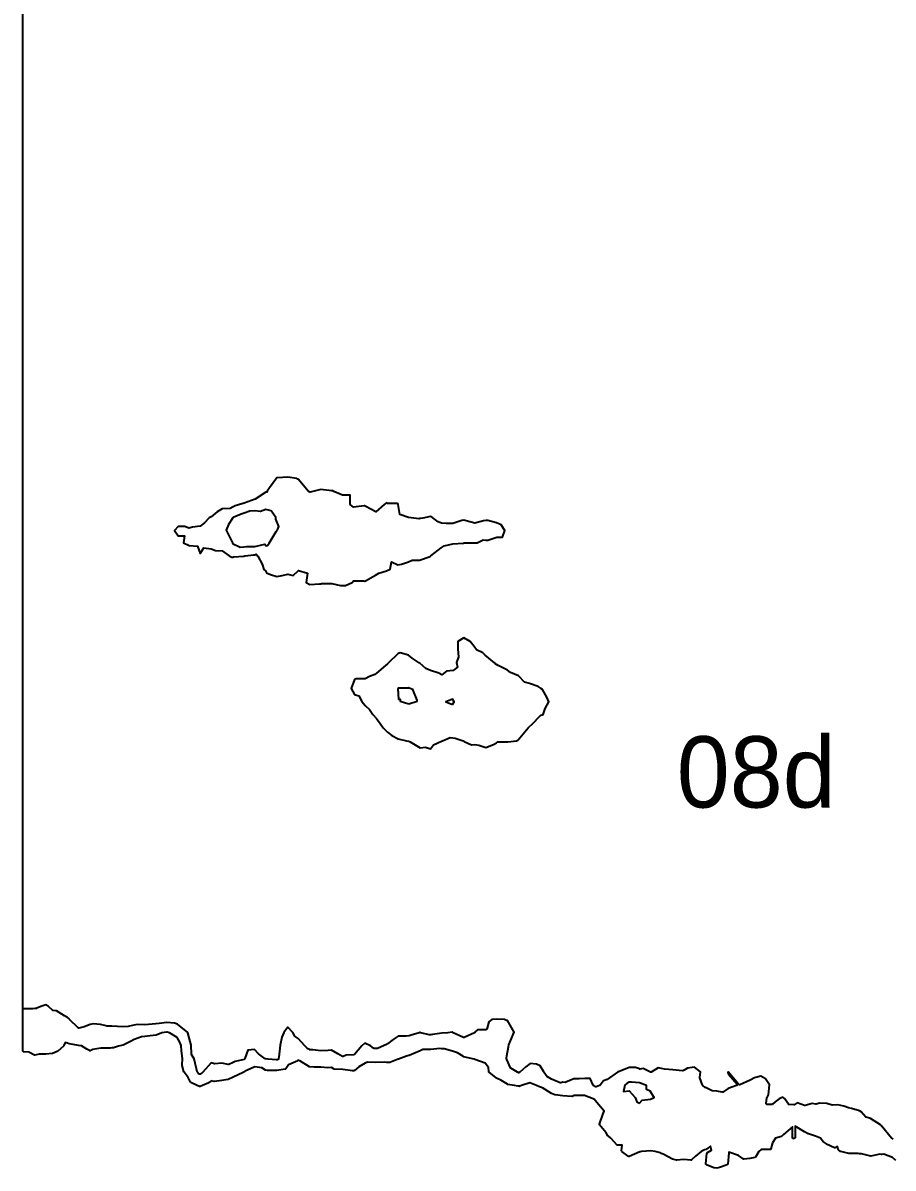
# Model space of a CAD drawing. Header units: millimetres. Extents: x 0 to 500, y 0 to 700.
# Drawn here: x 125 to 198.3, y 432.3 to 528.7 of the extents above; entities that cross this region are included whole.
import ezdxf
from ezdxf.enums import TextEntityAlignment as Align

# ---------------------------------------------------------------- set-up
doc = ezdxf.new("R2010")
doc.units = ezdxf.units.MM
doc.layers.add('CORTE', color=1, linetype='Continuous')
doc.layers.add('GRABADO', color=5, linetype='Continuous')

msp = doc.modelspace()

# ---------------------------------------------------------------- linework, layer by layer
at = {"layer": 'CORTE'}
msp.add_lwpolyline([(198.5, 432.928), (198.217, 433.182), (197.502, 433.451), (197.338, 433.431), (197.331, 433.431), (197.323, 433.431), (197.32, 433.432), (197.316, 433.432), (197.165, 433.468), (196.418, 433.289), (196.409, 433.288), (196.399, 433.288), (196.391, 433.289), (195.632, 433.471), (195.469, 433.486), (195.463, 433.487), (195.344, 433.52), (194.55, 433.52), (194.545, 433.521), (194.539, 433.521), (193.87, 433.672), (193.864, 433.673), (193.857, 433.676), (193.851, 433.679), (193.843, 433.684), (193.839, 433.687), (193.687, 433.824), (193.683, 433.827), (193.678, 433.834), (193.672, 433.842), (193.669, 433.849), (193.667, 433.854), (193.584, 434.104), (193.401, 433.995), (193.394, 433.991), (193.382, 433.987), (193.373, 433.985), (193.365, 433.984), (193.361, 433.984), (193.353, 433.985), (193.344, 433.987), (193.339, 433.988), (193.334, 433.99), (192.664, 434.312), (192.662, 434.313), (192.658, 434.315), (192.405, 434.498), (192.401, 434.501), (192.397, 434.505), (192.394, 434.508), (192.155, 434.794), (191.746, 434.973), (191.143, 435.17), (191.138, 435.172), (190.814, 435.327), (190.811, 435.329), (190.022, 435.802), (190.022, 434.855), (190.022, 434.85), (190.021, 434.84), (190.018, 434.832), (190.016, 434.826), (190.013, 434.82), (190.009, 434.813), (190.003, 434.806), (189.999, 434.802), (189.995, 434.798), (189.962, 434.774), (189.958, 434.771), (189.953, 434.768), (189.945, 434.765), (189.94, 434.763), (189.934, 434.762), (189.925, 434.761), (189.915, 434.761), (189.904, 434.762), (189.894, 434.765), (189.842, 434.789), (189.838, 434.791), (189.832, 434.794), (189.827, 434.798), (189.822, 434.802), (189.814, 434.81), (189.808, 434.821), (189.804, 434.828), (189.802, 434.836), (189.801, 434.841), (189.799, 434.849), (189.799, 434.855), (189.799, 435.752), (189.045, 435.118), (188.909, 434.971), (188.905, 434.967), (188.898, 434.962), (188.891, 434.957), (188.886, 434.955), (188.882, 434.953), (188.383, 434.793), (188.137, 434.399), (187.996, 433.894), (187.994, 433.889), (187.991, 433.882), (187.987, 433.875), (187.983, 433.869), (187.978, 433.864), (187.973, 433.859), (187.967, 433.854), (187.962, 433.851), (187.953, 433.846), (187.945, 433.844), (187.938, 433.842), (187.931, 433.841), (187.927, 433.841), (187.167, 433.841), (186.983, 433.694), (186.683, 433.214), (186.681, 433.211), (186.676, 433.205), (186.668, 433.198), (186.663, 433.194), (186.658, 433.191), (186.651, 433.188), (186.644, 433.185), (186.638, 433.183), (186.229, 433.101), (186.226, 433.101), (185.7, 433.048), (185.688, 433.048), (185.675, 433.051), (185.666, 433.054), (185.661, 433.057), (185.656, 433.06), (185.254, 433.336), (184.445, 433.613), (184.436, 433.569), (184.349, 432.624), (184.348, 432.618), (184.346, 432.61), (184.344, 432.605), (184.341, 432.599), (184.336, 432.589), (184.327, 432.579), (184.319, 432.573), (184.314, 432.569), (184.308, 432.566), (184.304, 432.564), (183.658, 432.323), (183.653, 432.322), (183.649, 432.321), (183.446, 432.284), (183.44, 432.283), (183.434, 432.283), (183.21, 432.292), (183.203, 432.292), (183.196, 432.294), (183.189, 432.296), (183.184, 432.298), (182.566, 432.564), (182.562, 432.566), (182.555, 432.57), (182.547, 432.576), (182.542, 432.582), (182.538, 432.586), (182.534, 432.591), (182.53, 432.597), (182.526, 432.606), (182.525, 432.611), (182.523, 432.617), (182.522, 432.626), (182.521, 432.633), (182.522, 432.638), (182.606, 433.547), (182.607, 433.554), (182.609, 433.56), (182.611, 433.566), (182.615, 433.575), (182.618, 433.581), (182.622, 433.586), (182.628, 433.593), (182.634, 433.597), (182.639, 433.601), (182.645, 433.604), (182.992, 433.783), (182.895, 434.132), (182.554, 433.872), (182.549, 433.868), (182.54, 433.863), (182.533, 433.86), (182.528, 433.859), (182.403, 433.832), (182.121, 433.682), (181.633, 433.291), (181.31, 432.967), (181.306, 432.964), (181.301, 432.96), (181.295, 432.956), (181.286, 432.952), (181.274, 432.948), (181.263, 432.947), (181.255, 432.947), (180.656, 433.007), (180.058, 432.947), (180.049, 432.947), (180.039, 432.948), (179.71, 433.036), (179.703, 433.038), (179.696, 433.042), (178.984, 433.421), (178.772, 433.516), (178.768, 433.518), (178.686, 433.568), (178.254, 433.671), (177.874, 433.747), (177.096, 433.67), (176.97, 433.655), (176.963, 433.654), (176.959, 433.655), (176.051, 433.265), (176.046, 433.264), (176.042, 433.262), (176.034, 433.261), (176.027, 433.26), (176.017, 433.26), (176.01, 433.262), (176.005, 433.263), (175.998, 433.265), (175.991, 433.268), (175.985, 433.272), (175.981, 433.274), (175.447, 433.687), (175.443, 433.69), (175.439, 433.695), (175.434, 433.7), (175.429, 433.708), (175.425, 433.716), (175.423, 433.722), (175.421, 433.728), (175.42, 433.736), (175.42, 433.745), (175.42, 433.749), (175.462, 434.205), (175.091, 434.205), (175.082, 434.207), (175.077, 434.208), (175.07, 434.21), (175.062, 434.214), (175.056, 434.218), (175.049, 434.222), (175.045, 434.227), (174.498, 434.801), (174.277, 434.987), (174.273, 434.99), (174.271, 434.993), (174.266, 434.998), (174.263, 435.004), (174.11, 435.266), (173.564, 435.921), (173.561, 435.926), (173.557, 435.931), (173.554, 435.938), (173.551, 435.945), (173.55, 435.951), (173.548, 435.958), (173.548, 435.965), (173.548, 435.972), (173.548, 435.979), (173.55, 435.987), (173.552, 435.992), (173.835, 436.785), (173.835, 436.787), (173.952, 437.066), (173.186, 437.985), (173.184, 437.988), (173.133, 438.064), (173.035, 438.123), (172.305, 438.4), (171.629, 438.4), (171.411, 438.4), (171.258, 438.323), (171.254, 438.321), (171.25, 438.319), (171.239, 438.316), (171.232, 438.316), (171.229, 438.316), (171.223, 438.316), (170.463, 438.379), (170.462, 438.379), (169.815, 438.459), (169.811, 438.46), (169.804, 438.461), (169.798, 438.463), (169.514, 438.577), (169.508, 438.579), (168.746, 439.036), (168.59, 439.099), (168.502, 439.122), (168.5, 439.123), (168.496, 439.124), (168.253, 439.234), (167.685, 439.461), (166.999, 439.232), (166.835, 439.17), (166.83, 439.169), (166.825, 439.168), (166.817, 439.167), (166.808, 439.167), (166.757, 439.172), (166.755, 439.172), (166.714, 439.178), (166.714, 439.178), (166.393, 439.229), (165.82, 439.332), (165.814, 439.333), (165.809, 439.335), (165.803, 439.337), (165.797, 439.341), (165.238, 439.676), (164.874, 439.863), (164.868, 439.866), (164.862, 439.871), (164.255, 440.357), (164.251, 440.36), (164.245, 440.366), (164.241, 440.372), (164.238, 440.376), (164.235, 440.382), (164.232, 440.39), (164.23, 440.397), (164.229, 440.403), (164.228, 440.408), (164.208, 440.747), (163.935, 441.121), (163.06, 441.422), (163.053, 441.424), (163.045, 441.428), (163.041, 441.431), (163.038, 441.433), (163.026, 441.443), (162.99, 441.453), (162.108, 441.665), (162.102, 441.667), (162.096, 441.67), (162.09, 441.673), (161.607, 441.982), (161.181, 442.124), (160.472, 442.313), (160.27, 442.329), (160.267, 442.33), (160.104, 442.356), (159.357, 442.261), (159.352, 442.261), (158.69, 442.261), (158.453, 442.16), (157.923, 441.933), (157.524, 441.762), (157.518, 441.759), (157.512, 441.758), (157.295, 441.721), (156.639, 441.458), (156.638, 441.458), (156.597, 441.443), (155.894, 441.183), (155.889, 441.182), (155.884, 441.181), (155.879, 441.18), (155.874, 441.18), (155.643, 441.18), (155.638, 441.18), (155.439, 441.208), (154.721, 441.165), (154.716, 441.165), (154.008, 441.207), (153.826, 441.13), (153.286, 440.806), (152.913, 440.494), (152.909, 440.491), (152.903, 440.487), (152.896, 440.483), (152.889, 440.481), (152.883, 440.479), (152.874, 440.477), (152.758, 440.471), (152.753, 440.471), (152.748, 440.472), (151.933, 440.58), (151.235, 440.611), (151.232, 440.612), (151.223, 440.613), (151.21, 440.617), (151.2, 440.622), (150.993, 440.761), (150.681, 440.74), (150.677, 440.74), (150.084, 440.776), (149.522, 440.776), (149.153, 440.799), (149.146, 440.8), (149.141, 440.801), (149.134, 440.803), (149.125, 440.807), (149.121, 440.81), (148.312, 441.32), (148.232, 441.371), (148.163, 441.332), (148.16, 441.33), (147.358, 440.969), (147.141, 440.643), (147.137, 440.638), (147.132, 440.633), (147.127, 440.629), (147.121, 440.625), (147.114, 440.621), (147.106, 440.617), (147.098, 440.615), (147.092, 440.614), (146.39, 440.508), (146.387, 440.508), (146.384, 440.508), (145.592, 440.508), (145.589, 440.508), (145.449, 440.519), (145.443, 440.52), (145.433, 440.522), (145.429, 440.524), (145.422, 440.527), (145.416, 440.53), (145.107, 440.727), (144.539, 440.813), (143.719, 440.444), (143.647, 440.389), (143.641, 440.385), (143.632, 440.38), (143.627, 440.378), (143.622, 440.377), (143.602, 440.372), (143.547, 440.346), (142.708, 439.953), (142.275, 439.749), (142.267, 439.746), (142.26, 439.745), (141.761, 439.659), (141.76, 439.659), (141.124, 439.577), (141.119, 439.577), (141.107, 439.577), (141.099, 439.578), (140.845, 439.636), (140.675, 439.482), (140.671, 439.478), (140.664, 439.474), (140.659, 439.471), (140.13, 439.236), (140.129, 439.235), (139.924, 439.151), (139.919, 439.149), (139.911, 439.146), (139.904, 439.146), (139.897, 439.145), (139.885, 439.146), (139.873, 439.149), (139.867, 439.151), (139.685, 439.234), (139.684, 439.235), (139.152, 439.495), (139.146, 439.498), (139.139, 439.503), (139.134, 439.507), (139.129, 439.512), (139.125, 439.518), (139.122, 439.523), (138.907, 439.918), (138.574, 440.371), (138.572, 440.374), (138.568, 440.38), (138.565, 440.387), (138.564, 440.39), (138.409, 440.919), (138.408, 440.923), (138.406, 440.93), (138.406, 440.938), (138.445, 441.523), (138.36, 442.161), (138.327, 442.619), (138.211, 442.885), (137.988, 443.286), (137.333, 443.679), (137.149, 443.729), (137.119, 443.732), (137.084, 443.728), (136.708, 443.676), (136.22, 443.481), (136.214, 443.478), (136.204, 443.476), (136.2, 443.476), (135.501, 443.406), (135.281, 443.358), (135.278, 443.357), (134.989, 443.325), (134.368, 443.112), (134.056, 442.951), (133.445, 442.638), (133.442, 442.636), (133.433, 442.633), (133.426, 442.631), (133.038, 442.565), (132.626, 442.423), (132.619, 442.422), (132.497, 442.403), (132.344, 442.38), (132.338, 442.38), (131.566, 442.38), (130.902, 442.267), (130.658, 442.169), (130.654, 442.168), (130.647, 442.166), (130.638, 442.165), (130.631, 442.165), (130.624, 442.165), (130.615, 442.167), (130.608, 442.169), (130.601, 442.172), (130.596, 442.174), (130.373, 442.308), (129.943, 442.566), (129.694, 442.609), (128.914, 442.742), (128.909, 442.744), (128.757, 442.791), (128.755, 442.792), (128.55, 442.87), (128.454, 442.61), (128.452, 442.605), (128.448, 442.598), (128.445, 442.594), (128.44, 442.587), (128.435, 442.583), (127.903, 442.103), (127.899, 442.1), (127.894, 442.097), (127.889, 442.094), (127.884, 442.092), (127.482, 441.931), (127.471, 441.928), (126.931, 441.885), (126.372, 441.885), (126.018, 441.795), (126.011, 441.794), (126.004, 441.793), (125.999, 441.793), (125.992, 441.794), (125.981, 441.796), (125.974, 441.798), (125.97, 441.8), (125.487, 442.044), (125.067, 442.086), (125.063, 442.086), (125.053, 442.088), (125.044, 442.092), (125.039, 442.095), (125.034, 442.097), (125.028, 442.102), (125.023, 442.106), (125.017, 442.113), (125.012, 442.12), (125.009, 442.124), (125.006, 442.13), (125.003, 442.139), (125.001, 442.147), (125, 442.152), (125, 442.158), (125, 444.467), (125, 445.887), (125, 449.514), (125, 454.499), (125, 460.013), (125, 461.757), (125, 467.757), (125, 467.757), (125, 467.757), (125, 468.228), (125, 472.107), (125, 473.816), (125, 474.679), (125, 475.537), (125, 476.389), (125, 477.114), (125, 477.958), (125, 480.851), (125, 481.679), (125, 483.12), (125, 483.841), (125, 484.657), (125, 485.466), (125, 486.182), (125, 486.548), (125, 487.53), (125, 488.33), (125, 490.214), (125, 490.214), (125, 490.543), (125, 490.978), (125, 491.524), (125, 492.356), (125, 494.46), (125, 497.54), (125, 499.068), (125, 499.784), (125, 500.292), (125, 501.216), (125, 506.227), (125, 506.943), (125, 508.375), (125, 509.079), (125, 510.515), (125, 511.229), (125, 538.408)], dxfattribs=at)
for points in [[(143.293, 484.569), (143.594, 484.598), (143.865, 484.633), (144.52, 484.633), (145.376, 484.833), (145.487, 484.692), (145.609, 484.711), (145.748, 484.919), (146.321, 485.902), (146.388, 485.971), (146.448, 486.033), (146.562, 486.306), (146.307, 486.92), (146.296, 487.077), (145.912, 487.638), (145.46, 487.734), (145.006, 487.574), (144.527, 487.643), (144.096, 487.602), (143.627, 487.431), (143.367, 487.346), (142.708, 487.065), (142.672, 487.046), (142.304, 486.483), (142.113, 485.996), (142.351, 485.554), (142.642, 484.925), (142.718, 484.856), (143.293, 484.569)], [(157.497, 471.382), (158.212, 471.596), (158.212, 471.69), (157.834, 472.591), (157.537, 472.694), (157.491, 472.762), (157.434, 472.694), (156.613, 472.694), (156.576, 472.633), (156.641, 471.78), (156.783, 471.78), (156.783, 471.596), (157.497, 471.382)], [(161.172, 471.318), (161.311, 471.54), (161.172, 471.762), (160.616, 471.54), (161.172, 471.318)], [(176.931, 437.745), (177.137, 437.992), (177.856, 438.088), (178.148, 438.224), (177.824, 438.767), (177.518, 438.914), (177.518, 439.251), (176.935, 439.473), (176.258, 439.51), (176.04, 439.51), (175.89, 439.448), (175.676, 439.263), (175.575, 438.738), (176.054, 438.79), (176.568, 438.23), (176.691, 437.86), (176.931, 437.745)]]:
    msp.add_lwpolyline(points, close=True, dxfattribs=at)
at = {"layer": 'GRABADO'}
msp.add_lwpolyline([(198.282, 434.712), (198.222, 434.757), (198.21, 434.761), (198.204, 434.763), (198.201, 434.765), (198.196, 434.768), (198.189, 434.773), (198.184, 434.777), (198.179, 434.782), (198.176, 434.787), (198.159, 434.81), (197.284, 435.86), (197.269, 435.867), (197.265, 435.87), (197.26, 435.873), (197.255, 435.876), (197.248, 435.883), (197.243, 435.889), (197.24, 435.893), (197.237, 435.898), (197.235, 435.903), (197.229, 435.917), (196.373, 436.453), (196.013, 436.565), (196.007, 436.567), (195.997, 436.572), (195.986, 436.58), (195.981, 436.586), (195.593, 437.02), (195.449, 437.1), (194.768, 437.291), (194.53, 437.358), (194.134, 437.485), (193.619, 437.599), (193.178, 437.58), (193.172, 437.58), (193.165, 437.581), (193.159, 437.582), (192.686, 437.717), (192.085, 437.752), (191.793, 437.664), (191.786, 437.663), (191.779, 437.662), (191.773, 437.661), (191.762, 437.662), (191.456, 437.731), (190.864, 437.56), (190.856, 437.559), (190.844, 437.558), (190.835, 437.559), (190.83, 437.56), (190.825, 437.561), (190.214, 437.766), (189.957, 437.612), (189.953, 437.61), (189.946, 437.607), (189.935, 437.604), (189.925, 437.602), (189.916, 437.602), (189.516, 437.642), (189.512, 437.643), (189.503, 437.645), (189.495, 437.648), (189.49, 437.65), (189.485, 437.653), (189.48, 437.657), (189.473, 437.663), (189.467, 437.668), (189.464, 437.673), (189.132, 438.138), (188.983, 438.252), (188.695, 438.126), (188.35, 437.85), (188.113, 437.66), (188.107, 437.656), (188.102, 437.653), (188.096, 437.65), (188.089, 437.648), (188.082, 437.646), (188.074, 437.645), (188.07, 437.645), (187.672, 437.645), (187.667, 437.645), (187.659, 437.646), (187.647, 437.65), (187.637, 437.655), (187.632, 437.658), (187.626, 437.662), (187.621, 437.668), (187.617, 437.672), (187.612, 437.678), (187.608, 437.684), (187.605, 437.692), (187.602, 437.7), (187.601, 437.707), (187.6, 437.715), (187.6, 437.722), (187.6, 437.726), (187.656, 438.202), (187.657, 438.209), (187.66, 438.215), (187.662, 438.222), (187.665, 438.228), (187.797, 438.45), (187.86, 439.284), (187.548, 439.8), (187.131, 440.031), (186.622, 439.89), (186.251, 439.687), (186.248, 439.685), (185.374, 439.304), (185.365, 439.301), (185.356, 439.3), (185.351, 439.3), (185.346, 439.3), (185.338, 439.3), (185.329, 439.302), (185.321, 439.305), (185.314, 439.308), (185.309, 439.311), (185.304, 439.314), (185.299, 439.318), (185.237, 439.374), (185.233, 439.377), (184.418, 440.357), (184.386, 440.376), (184.372, 440.333), (184.427, 440.201), (185.136, 439.35), (185.139, 439.346), (185.143, 439.34), (185.147, 439.332), (185.15, 439.324), (185.151, 439.319), (185.152, 439.311), (185.153, 439.304), (185.153, 439.297), (185.151, 439.289), (185.15, 439.282), (185.147, 439.274), (185.145, 439.269), (185.142, 439.263), (185.138, 439.258), (185.132, 439.251), (185.125, 439.245), (185.122, 439.242), (185.116, 439.238), (185.109, 439.234), (185.104, 439.233), (184.396, 438.99), (183.943, 438.679), (183.937, 438.675), (183.931, 438.673), (183.926, 438.671), (183.917, 438.668), (183.91, 438.668), (183.905, 438.667), (183.898, 438.667), (183.891, 438.668), (183.425, 438.754), (183.06, 438.788), (183.058, 438.788), (183.05, 438.789), (183.04, 438.793), (183.037, 438.794), (182.476, 439.063), (182.474, 439.064), (182.466, 439.069), (182.256, 439.246), (182.249, 439.251), (182.244, 439.258), (182.241, 439.262), (182.237, 439.27), (182.234, 439.276), (182.017, 439.886), (182.015, 439.892), (182.014, 439.9), (182.013, 439.906), (182.013, 439.912), (182.049, 440.381), (181.561, 440.783), (180.975, 440.696), (180.691, 440.538), (180.688, 440.536), (180.567, 440.486), (180.56, 440.483), (180.548, 440.481), (180.539, 440.481), (180.533, 440.481), (179.723, 440.558), (179.033, 440.623), (179.03, 440.623), (178.79, 440.663), (178.789, 440.663), (178.495, 440.722), (177.913, 440.374), (177.906, 440.37), (177.901, 440.369), (177.896, 440.367), (177.887, 440.365), (177.88, 440.365), (177.875, 440.365), (177.868, 440.365), (177.858, 440.367), (177.849, 440.37), (177.22, 440.672), (176.96, 440.624), (176.951, 440.624), (176.944, 440.624), (176.938, 440.625), (176.931, 440.627), (176.925, 440.629), (176.581, 440.766), (176.04, 440.766), (175.156, 440.381), (175.151, 440.379), (175.144, 440.377), (175.137, 440.376), (175.128, 440.375), (175.118, 440.376), (175.113, 440.377), (175.085, 440.356), (175.084, 440.355), (174.213, 439.746), (174.209, 439.743), (174.203, 439.739), (174.196, 439.737), (173.881, 439.642), (173.6, 439.258), (173.597, 439.253), (173.59, 439.246), (173.585, 439.242), (173.578, 439.238), (173.573, 439.235), (173.569, 439.233), (173.27, 439.127), (173.264, 439.125), (173.255, 439.123), (173.248, 439.123), (173.241, 439.123), (173.234, 439.124), (173.227, 439.125), (173.222, 439.127), (173.214, 439.129), (173.207, 439.134), (173.035, 439.241), (173.032, 439.243), (173.025, 439.248), (173.02, 439.254), (173.015, 439.26), (173.011, 439.268), (173.009, 439.272), (172.774, 439.834), (172.321, 439.834), (171.839, 439.807), (171.408, 439.807), (170.724, 439.508), (170.718, 439.506), (170.709, 439.503), (170.704, 439.503), (170.696, 439.502), (170.473, 439.522), (170.286, 439.47), (170.281, 439.469), (170.271, 439.468), (170.264, 439.468), (170.256, 439.468), (170.251, 439.469), (170.246, 439.47), (170.24, 439.472), (169.51, 439.765), (169.504, 439.767), (169.177, 439.964), (169.173, 439.966), (169.167, 439.971), (169.159, 439.979), (168.867, 440.372), (168.864, 440.376), (168.56, 440.908), (168.258, 441.048), (167.711, 441.086), (167.357, 440.812), (166.851, 440.356), (166.846, 440.353), (166.842, 440.35), (166.796, 440.324), (166.79, 440.321), (166.785, 440.319), (166.778, 440.317), (166.768, 440.315), (166.763, 440.315), (166.756, 440.315), (166.749, 440.316), (166.742, 440.318), (166.736, 440.32), (166.669, 440.345), (166.663, 440.348), (166.082, 440.697), (166.076, 440.701), (166.071, 440.705), (166.066, 440.71), (166.061, 440.717), (166.057, 440.723), (166.055, 440.727), (165.765, 441.422), (165.733, 441.499), (165.732, 441.504), (165.73, 441.511), (165.729, 441.518), (165.728, 441.523), (165.728, 441.53), (165.729, 441.536), (165.761, 441.739), (165.88, 442.505), (165.88, 442.508), (165.913, 442.655), (165.915, 442.66), (165.916, 442.664), (166.049, 443.006), (166.049, 443.007), (166.356, 443.744), (165.803, 444.71), (165.792, 444.706), (165.79, 444.704), (165.78, 444.701), (165.77, 444.7), (165.765, 444.7), (165.758, 444.7), (165.751, 444.701), (165.746, 444.702), (165.736, 444.704), (165.564, 444.787), (164.91, 444.839), (164.487, 444.789), (164.226, 444.6), (164.054, 443.979), (164.052, 443.975), (164.049, 443.969), (164.044, 443.959), (164.037, 443.95), (164.029, 443.943), (164.023, 443.939), (164.019, 443.937), (164.012, 443.933), (164.003, 443.93), (163.998, 443.928), (163.989, 443.927), (163.982, 443.927), (163.292, 443.927), (163.099, 443.772), (163.095, 443.77), (163.092, 443.768), (163.085, 443.764), (163.078, 443.762), (163.077, 443.761), (163.078, 443.757), (163.078, 443.749), (163.078, 443.743), (163.077, 443.737), (163.075, 443.729), (163.073, 443.723), (163.07, 443.716), (163.066, 443.708), (163.062, 443.702), (163.058, 443.699), (163.053, 443.693), (163.047, 443.688), (163.042, 443.685), (163.036, 443.682), (162.159, 443.281), (162.153, 443.278), (162.14, 443.275), (162.132, 443.275), (162.127, 443.275), (162.118, 443.275), (162.106, 443.278), (162.099, 443.281), (161.223, 443.682), (161.217, 443.685), (161.212, 443.688), (161.206, 443.693), (161.2, 443.699), (161.197, 443.702), (161.193, 443.708), (161.188, 443.716), (161.185, 443.722), (161.183, 443.729), (161.183, 443.73), (161.162, 443.73), (160.793, 443.675), (160.79, 443.675), (160.284, 443.648), (159.486, 443.523), (159.356, 443.51), (159.353, 443.51), (159.211, 443.51), (159.205, 443.51), (159.199, 443.511), (158.512, 443.676), (158.504, 443.678), (158.495, 443.682), (158.428, 443.718), (158.379, 443.685), (158.375, 443.683), (158.37, 443.681), (158.365, 443.678), (157.687, 443.475), (157.519, 443.425), (157.514, 443.423), (157.507, 443.422), (157.27, 443.394), (157.266, 443.394), (156.594, 443.394), (156.17, 443.111), (155.69, 442.738), (155.684, 442.734), (155.678, 442.731), (155.354, 442.571), (155.353, 442.57), (154.908, 442.374), (154.898, 442.37), (154.888, 442.369), (154.885, 442.368), (154.72, 442.361), (154.717, 442.361), (154.552, 442.368), (154.547, 442.369), (154.538, 442.371), (154.53, 442.373), (154.524, 442.376), (154.517, 442.38), (154.512, 442.383), (154.258, 442.573), (153.801, 442.802), (153.529, 442.584), (153.229, 442.223), (152.924, 441.858), (152.919, 441.852), (152.911, 441.845), (152.907, 441.842), (152.901, 441.839), (152.896, 441.836), (152.887, 441.833), (152.877, 441.831), (152.873, 441.83), (152.231, 441.782), (151.965, 441.68), (151.96, 441.679), (151.951, 441.676), (151.942, 441.676), (151.937, 441.676), (151.93, 441.676), (151.923, 441.678), (151.914, 441.68), (151.906, 441.684), (151.903, 441.685), (151.526, 441.911), (150.995, 442.215), (150.714, 442.199), (150.089, 442.163), (150.082, 442.163), (149.424, 442.238), (149.152, 442.255), (149.144, 442.256), (149.135, 442.258), (149.126, 442.262), (149.122, 442.265), (148.949, 442.368), (148.945, 442.371), (148.938, 442.377), (148.742, 442.583), (148.741, 442.584), (148.186, 443.205), (147.918, 443.355), (147.913, 443.359), (147.91, 443.361), (147.904, 443.367), (147.898, 443.374), (147.894, 443.379), (147.891, 443.385), (147.738, 443.706), (147.313, 444.153), (146.967, 443.712), (146.807, 443.303), (146.666, 442.625), (146.54, 441.618), (146.527, 441.513), (146.526, 441.509), (146.524, 441.503), (146.522, 441.498), (146.519, 441.491), (146.515, 441.484), (146.482, 441.435), (146.478, 441.429), (146.473, 441.424), (146.468, 441.419), (146.457, 441.412), (146.445, 441.407), (146.439, 441.405), (146.436, 441.405), (146.39, 441.398), (146.384, 441.397), (146.333, 441.397), (145.662, 441.451), (145.662, 441.451), (145.444, 441.471), (145.439, 441.472), (145.434, 441.473), (145.423, 441.477), (145.416, 441.481), (145.412, 441.484), (144.844, 441.903), (144.84, 441.906), (144.838, 441.909), (144.499, 442.279), (143.949, 442.219), (143.702, 441.501), (143.7, 441.495), (143.696, 441.488), (143.692, 441.48), (143.683, 441.471), (143.678, 441.467), (143.647, 441.443), (143.641, 441.439), (143.634, 441.436), (143.629, 441.433), (143.622, 441.431), (142.861, 441.262), (142.708, 441.19), (142.34, 441.017), (142.335, 441.015), (142.327, 441.013), (142.321, 441.011), (142.314, 441.01), (142.306, 441.01), (142.304, 441.011), (142.299, 441.011), (141.746, 441.122), (141.153, 441.063), (141.147, 441.062), (141.139, 441.063), (141.132, 441.064), (140.848, 441.144), (140.158, 440.365), (140.156, 440.362), (140.034, 440.251), (140.03, 440.247), (140.023, 440.243), (140.018, 440.24), (139.926, 440.199), (139.918, 440.196), (139.912, 440.195), (139.909, 440.194), (139.898, 440.193), (139.886, 440.194), (139.877, 440.196), (139.871, 440.198), (139.866, 440.2), (139.776, 440.244), (139.77, 440.247), (139.763, 440.252), (139.758, 440.256), (139.753, 440.262), (139.749, 440.267), (139.746, 440.272), (139.686, 440.381), (139.685, 440.385), (139.683, 440.389), (139.681, 440.396), (139.63, 440.629), (139.42, 441.497), (139.21, 441.852), (139.207, 441.858), (139.203, 441.866), (139.201, 441.874), (139.2, 441.884), (139.168, 442.626), (138.899, 443.675), (138.889, 443.699), (138.888, 443.7), (138.009, 444.414), (137.773, 444.478), (137.119, 444.546), (136.476, 444.457), (136.199, 444.419), (136.195, 444.419), (135.882, 444.408), (135.27, 444.349), (135.265, 444.349), (134.692, 444.367), (134.352, 444.316), (133.869, 444.208), (133.864, 444.207), (133.415, 444.169), (133.409, 444.169), (132.962, 444.207), (132.483, 444.248), (132.031, 444.248), (132.021, 444.25), (131.546, 444.374), (130.925, 444.439), (130.655, 444.384), (130.153, 444.184), (130.148, 444.182), (129.72, 444.079), (129.711, 444.078), (129.702, 444.078), (129.695, 444.079), (129.686, 444.081), (129.674, 444.086), (129.667, 444.09), (129.661, 444.094), (129.656, 444.098), (128.917, 444.807), (128.915, 444.809), (128.912, 444.813), (128.83, 444.921), (128.746, 444.965), (128.493, 445.097), (128.49, 445.099), (127.828, 445.517), (127.556, 445.552), (127.549, 445.553), (127.538, 445.556), (127.528, 445.561), (127.52, 445.566), (127.517, 445.569), (127.135, 445.912), (126.919, 446.042), (126.502, 445.903), (126.172, 445.738), (126.166, 445.736), (126.16, 445.734), (126.155, 445.732), (126.148, 445.731), (126.142, 445.731), (126.009, 445.731), (125.846, 445.697), (125.838, 445.696), (125.07, 445.696), (125.059, 445.697), (125.047, 445.701), (125.039, 445.705), (125.032, 445.709), (125.023, 445.716), (125.017, 445.724), (125.012, 445.729), (125.009, 445.735), (125.006, 445.74), (125.003, 445.75), (125.001, 445.757), (125, 445.762), (125, 445.768), (125, 446.742), (125, 452.993), (125, 454.969), (125, 461.77), (125, 461.77), (125, 462.303), (125, 466.699), (125, 468.636), (125, 469.614), (125, 470.586), (125, 470.586), (125, 471.551), (125, 472.374), (125, 473.33), (125, 476.609), (125, 477.547), (125, 479.18), (125, 479.997), (125, 480.922), (125, 481.839), (125, 482.65), (125, 483.065), (125, 484.178), (125, 485.084), (125, 487.22), (125, 487.22), (125, 487.593), (125, 488.086), (125, 488.704), (125, 489.647), (125, 492.033), (125, 495.523), (125, 497.254), (125, 498.066), (125, 498.642), (125, 499.689), (125, 505.368), (125, 506.179), (125, 507.802), (125, 508.6), (125, 510.228), (125, 511.036), (125, 532.354)], dxfattribs=at)
for points in [[(145.454, 489.217), (144.564, 488.62), (144.264, 488.493), (143.625, 488.28), (143.166, 488.143), (142.802, 488.024), (142.708, 487.984), (142.45, 487.843), (141.772, 487.798), (141.366, 487.554), (140.865, 487.141), (140.676, 487.042), (140.29, 486.636), (139.927, 486.346), (139.268, 486.258), (138.966, 486.185), (138.633, 486.306), (138.076, 486.306), (137.762, 485.983), (138.083, 485.52), (138.602, 485.52), (138.519, 484.925), (138.989, 484.713), (139.709, 484.659), (139.919, 484.052), (140.235, 484.508), (140.841, 484.447), (141.219, 484.296), (141.776, 484.252), (142.357, 483.834), (142.601, 483.732), (142.668, 483.73), (142.741, 483.748), (143.594, 483.829), (143.698, 483.842), (144.444, 483.939), (144.52, 483.939), (144.657, 483.971), (144.785, 483.809), (145.145, 483.14), (145.292, 482.701), (145.425, 482.595), (145.51, 482.412), (145.858, 482.273), (146.387, 482.114), (146.835, 482.181), (147.308, 482.307), (147.745, 482.19), (148.215, 482.614), (148.973, 482.385), (148.863, 481.587), (149.175, 481.426), (149.983, 481.495), (150.076, 481.486), (150.157, 481.518), (151.021, 481.518), (151.731, 481.359), (151.942, 481.359), (152.154, 481.346), (152.718, 481.605), (152.831, 481.74), (153.708, 481.74), (153.792, 481.702), (153.858, 481.732), (154.68, 482.225), (154.963, 482.395), (155.62, 482.592), (155.917, 482.711), (156.045, 483.329), (156.582, 483.087), (156.889, 483.133), (157.468, 483.342), (157.775, 483.489), (158.411, 483.489), (159.286, 483.789), (159.308, 483.795), (159.318, 483.808), (159.361, 483.831), (160.234, 484.529), (160.477, 484.675), (161.191, 484.846), (162.088, 484.918), (162.116, 484.924), (162.146, 484.928), (163.051, 484.928), (163.245, 484.952), (163.766, 485.202), (163.988, 485.169), (164.149, 485.169), (164.896, 485.414), (165.397, 485.414), (165.574, 485.98), (165.283, 486.445), (164.883, 486.637), (164.152, 486.813), (163.988, 486.813), (163.793, 486.784), (163.056, 486.587), (162.314, 486.785), (162.124, 486.835), (161.967, 486.814), (161.215, 486.568), (160.656, 486.568), (160.259, 486.608), (159.977, 486.721), (159.534, 487.04), (159.336, 487.158), (158.691, 487.029), (158.475, 486.977), (158.435, 486.977), (158.374, 486.959), (157.911, 487.028), (157.481, 487.068), (156.747, 487.338), (156.598, 488.179), (156.539, 488.241), (155.7, 488.241), (155.633, 488.303), (155.581, 488.275), (155.422, 488.156), (154.729, 487.561), (153.883, 487.997), (153.768, 488.056), (153.728, 488.063), (152.844, 487.945), (152.552, 488.178), (152.552, 488.964), (151.925, 488.964), (151.19, 489.258), (151.032, 489.353), (151.026, 489.305), (150.091, 489.43), (149.428, 489.253), (149.198, 489.207), (149.146, 489.214), (149.103, 489.224), (149.037, 489.27), (148.186, 490.292), (148.143, 490.314), (148.077, 490.366), (147.305, 490.478), (146.423, 490.414), (146.39, 490.419), (146.382, 490.399), (145.767, 489.583), (145.564, 489.292), (145.534, 489.205), (145.459, 489.219), (145.454, 489.217)], [(161.402, 468.498), (162.08, 468.272), (162.168, 468.207), (162.777, 467.932), (163.059, 467.961), (163.395, 467.893), (163.979, 467.693), (164.623, 467.969), (164.87, 468.109), (164.974, 468.175), (165.83, 468.175), (166.572, 468.278), (166.678, 468.325), (166.71, 468.347), (167.556, 469.362), (167.594, 469.416), (167.64, 469.45), (167.886, 469.672), (168.564, 470.369), (168.637, 470.425), (168.824, 470.487), (168.994, 470.997), (169.278, 471.543), (169.114, 471.937), (168.748, 472.595), (168.621, 472.661), (168.564, 472.736), (168.377, 472.83), (167.666, 473.097), (167.232, 473.195), (166.76, 473.704), (166.726, 473.725), (166.074, 474.029), (165.796, 474.217), (165.034, 474.617), (164.881, 474.69), (164.787, 474.72), (164.71, 474.823), (163.933, 475.489), (163.726, 475.666), (163.198, 475.927), (162.996, 476.211), (162.655, 476.619), (162.129, 476.935), (161.629, 476.635), (161.629, 475.989), (161.674, 475.339), (161.514, 474.871), (161.608, 474.457), (161.231, 474.186), (160.661, 474.118), (160.286, 473.829), (160.035, 473.95), (159.322, 474.194), (158.941, 474.368), (158.412, 474.816), (158.381, 474.84), (157.787, 475.215), (157.461, 475.491), (156.761, 475.688), (156.615, 475.611), (155.764, 474.816), (155.721, 474.786), (155.697, 474.76), (155.526, 474.616), (154.768, 473.954), (154.637, 473.84), (154.181, 473.694), (153.813, 473.473), (153.059, 473.473), (152.924, 473.419), (152.631, 472.658), (152.915, 472.166), (153.301, 472.063), (153.531, 471.581), (153.846, 471.203), (154.201, 470.898), (154.454, 470.474), (154.776, 470.136), (155.081, 469.724), (155.347, 469.365), (155.695, 468.989), (156.064, 468.723), (156.598, 468.432), (157.302, 468.278), (157.502, 468.242), (157.539, 468.212), (157.619, 468.169), (158.44, 467.676), (158.9, 467.731), (159.322, 467.586), (159.577, 467.936), (160.244, 468.226), (160.329, 468.273), (160.98, 468.533), (161.209, 468.52), (161.402, 468.498)]]:
    msp.add_lwpolyline(points, close=True, dxfattribs=at)

# ---------------------------------------------------------------- texts
msp.add_text('08d', height=6, dxfattribs=at).set_placement((186.754, 465.647), align=Align.MIDDLE_CENTER)

doc.saveas('drawing.dxf')
